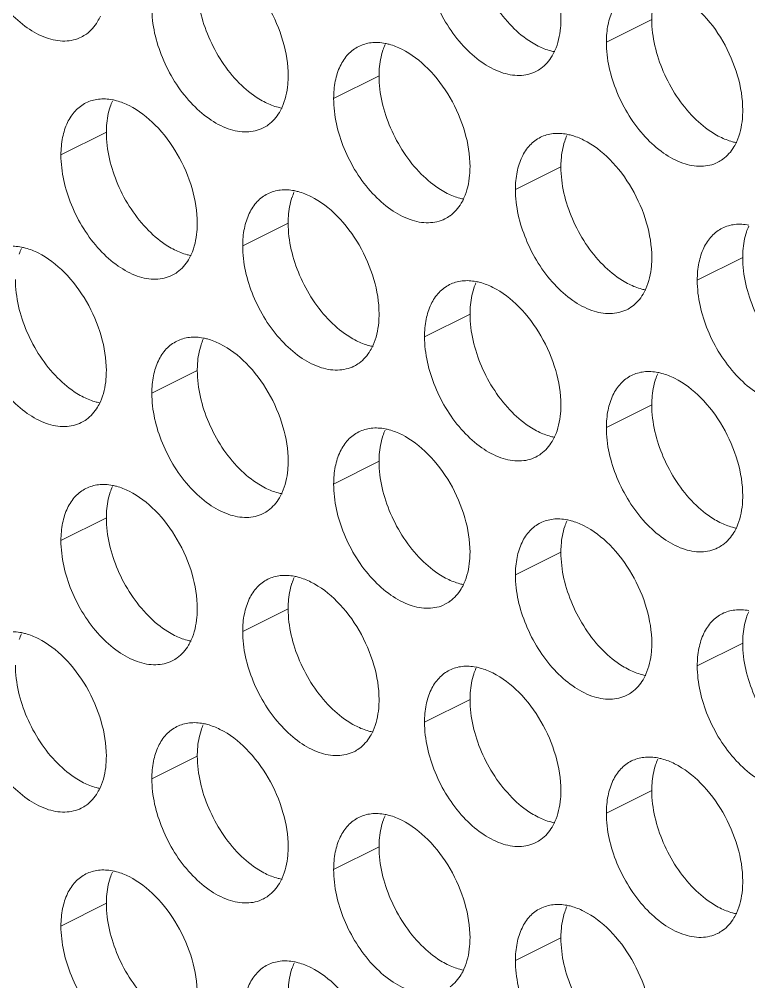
# Model space of a CAD drawing. Header units: millimetres. Extents: x 0 to 2524, y 0 to 1785.
# Drawn here: x 1825 to 1834.08, y 858.07 to 870.06 of the extents above; entities that cross this region are included whole.
import ezdxf

# ---------------------------------------------------------------- set-up
doc = ezdxf.new("R2010")
doc.units = ezdxf.units.MM
doc.header["$LTSCALE"] = 0.1
doc.layers.add('标注', color=251, linetype='Continuous', lineweight=9)

msp = doc.modelspace()

# ---------------------------------------------------------------- linework, layer by layer
at = {"layer": '标注'}
for p, q in [((1832.872, 870.054), (1832.307, 869.772)), ((1829.478, 869.352), (1828.913, 869.069)), ((1826.084, 868.649), (1825.519, 868.366)), ((1831.741, 868.22), (1831.175, 867.937)), ((1828.347, 867.517), (1827.781, 867.234)), ((1834.004, 867.089), (1833.438, 866.806)), ((1830.61, 866.386), (1830.044, 866.103)), ((1827.216, 865.683), (1826.65, 865.4)), ((1832.872, 865.254), (1832.307, 864.972)), ((1829.478, 864.552), (1828.913, 864.269)), ((1826.084, 863.849), (1825.519, 863.566)), ((1831.741, 863.42), (1831.175, 863.137)), ((1828.347, 862.717), (1827.781, 862.434)), ((1834.004, 862.289), (1833.438, 862.006)), ((1830.61, 861.586), (1830.044, 861.303)), ((1827.216, 860.883), (1826.65, 860.6)), ((1832.872, 860.454), (1832.307, 860.172)), ((1829.478, 859.752), (1828.913, 859.469)), ((1826.084, 859.049), (1825.519, 858.766)), ((1831.741, 858.62), (1831.175, 858.337))]:
    msp.add_line(p, q, dxfattribs=at)
for centre, radius, start, end in [((1825.57, 870.239), 0.453, 296.5256, 305.9034), ((1830.223, 869.44), 0.734, 155.8796, 161.7803), ((1831.227, 869.811), 0.453, 296.5256, 305.9034), ((1826.829, 868.738), 0.734, 155.8796, 161.7803), ((1827.833, 869.108), 0.453, 296.5256, 305.9034), ((1832.486, 868.309), 0.734, 155.8796, 161.7803), ((1833.49, 868.68), 0.453, 296.5256, 305.9034), ((1829.092, 867.606), 0.734, 155.8796, 161.7803), ((1830.095, 867.977), 0.453, 296.5256, 305.9034), ((1834.748, 867.178), 0.734, 155.8796, 161.7803), ((1825.697, 866.903), 0.734, 155.8796, 161.7803), ((1826.701, 867.274), 0.453, 296.5256, 305.9034), ((1831.354, 866.475), 0.734, 155.8796, 161.7803), ((1832.358, 866.845), 0.453, 296.5256, 305.9034), ((1827.96, 865.772), 0.734, 155.8796, 161.7803), ((1828.964, 866.142), 0.453, 296.5256, 305.9034), ((1833.617, 865.343), 0.734, 155.8796, 161.7803), ((1825.57, 865.439), 0.453, 296.5256, 305.9034), ((1830.223, 864.64), 0.734, 155.8796, 161.7803), ((1831.227, 865.011), 0.453, 296.5256, 305.9034), ((1826.829, 863.938), 0.734, 155.8796, 161.7803), ((1827.833, 864.308), 0.453, 296.5256, 305.9034), ((1832.486, 863.509), 0.734, 155.8796, 161.7803), ((1833.49, 863.88), 0.453, 296.5256, 305.9034), ((1829.092, 862.806), 0.734, 155.8796, 161.7803), ((1830.095, 863.177), 0.453, 296.5256, 305.9034), ((1834.748, 862.378), 0.734, 155.8796, 161.7803), ((1825.697, 862.103), 0.734, 155.8796, 161.7803), ((1826.701, 862.474), 0.453, 296.5256, 305.9034), ((1831.354, 861.675), 0.734, 155.8796, 161.7803), ((1832.358, 862.045), 0.453, 296.5256, 305.9034), ((1827.96, 860.972), 0.734, 155.8796, 161.7803), ((1828.964, 861.342), 0.453, 296.5256, 305.9034), ((1833.617, 860.543), 0.734, 155.8796, 161.7803), ((1825.57, 860.639), 0.453, 296.5256, 305.9034), ((1830.223, 859.84), 0.734, 155.8796, 161.7803), ((1831.227, 860.211), 0.453, 296.5256, 305.9034), ((1826.829, 859.138), 0.734, 155.8796, 161.7803), ((1827.833, 859.508), 0.453, 296.5256, 305.9034), ((1832.486, 858.709), 0.734, 155.8796, 161.7803), ((1833.49, 859.08), 0.453, 296.5256, 305.9034), ((1829.092, 858.006), 0.734, 155.8796, 161.7803)]:
    msp.add_arc(centre, radius, start, end, dxfattribs=at)
for points, knots in [([(1830.893, 871.518), (1831.013, 871.458), (1831.244, 871.277), (1831.51, 870.919), (1831.691, 870.5), (1831.741, 870.199), (1831.741, 870.054)], [0, 0, 0, 0, 0.229676, 0.488215, 0.753207, 1, 1, 1, 1]), ([(1825.772, 869.834), (1825.71, 869.803), (1825.56, 869.769), (1825.322, 869.816), (1825.084, 869.947), (1824.776, 870.225), (1824.49, 870.687), (1824.387, 871.12), (1824.387, 871.331)], [0, 0, 0, 0, 0.090718, 0.191742, 0.308104, 0.439279, 0.725532, 1, 1, 1, 1]), ([(1831.134, 869.964), (1830.972, 870.127), (1830.721, 870.514), (1830.61, 870.964), (1830.61, 871.186)], [0, 0, 0, 0, 0.508684, 1, 1, 1, 1]), ([(1831.429, 869.405), (1831.367, 869.374), (1831.217, 869.34), (1830.979, 869.388), (1830.74, 869.519), (1830.433, 869.796), (1830.147, 870.259), (1830.044, 870.691), (1830.044, 870.903)], [0, 0, 0, 0, 0.090718, 0.191742, 0.308104, 0.439279, 0.725532, 1, 1, 1, 1]), ([(1827.498, 870.815), (1827.619, 870.755), (1827.85, 870.574), (1828.116, 870.216), (1828.297, 869.798), (1828.347, 869.496), (1828.347, 869.352)], [0, 0, 0, 0, 0.229676, 0.488215, 0.753207, 1, 1, 1, 1]), ([(1827.739, 869.261), (1827.578, 869.424), (1827.327, 869.811), (1827.216, 870.261), (1827.216, 870.483)], [0, 0, 0, 0, 0.508684, 1, 1, 1, 1]), ([(1832.307, 869.772), (1832.307, 869.844), (1832.319, 869.983), (1832.378, 870.174), (1832.477, 870.326), (1832.57, 870.396), (1832.619, 870.421)], [0, 0, 0, 0, 0.289235, 0.54966, 0.782932, 1, 1, 1, 1]), ([(1832.872, 870.054), (1832.872, 870.083), (1832.876, 870.19), (1832.895, 870.298), (1832.92, 870.373)], [0, 0, 0, 0, 0.264225, 1, 1, 1, 1]), ([(1833.155, 870.387), (1833.276, 870.326), (1833.507, 870.146), (1833.773, 869.788), (1833.954, 869.369), (1834.004, 869.068), (1834.004, 868.923)], [0, 0, 0, 0, 0.229676, 0.488215, 0.753207, 1, 1, 1, 1]), ([(1828.035, 868.703), (1827.972, 868.671), (1827.823, 868.637), (1827.585, 868.685), (1827.346, 868.816), (1827.039, 869.093), (1826.753, 869.556), (1826.65, 869.988), (1826.65, 870.2)], [0, 0, 0, 0, 0.090718, 0.191742, 0.308104, 0.439279, 0.725532, 1, 1, 1, 1]), ([(1826.01, 870.094), (1825.999, 870.071), (1825.956, 869.987), (1825.892, 869.913), (1825.836, 869.872)], [0, 0, 0, 0, 0.265525, 1, 1, 1, 1]), ([(1831.741, 870.054), (1831.741, 870.019), (1831.735, 869.887), (1831.706, 869.754), (1831.666, 869.666)], [0, 0, 0, 0, 0.268874, 1, 1, 1, 1]), ([(1833.396, 868.832), (1833.235, 868.995), (1832.984, 869.382), (1832.872, 869.833), (1832.872, 870.054)], [0, 0, 0, 0, 0.508684, 1, 1, 1, 1]), ([(1831.458, 869.722), (1831.43, 869.737), (1831.312, 869.803), (1831.206, 869.89), (1831.134, 869.964)], [0, 0, 0, 0, 0.235002, 1, 1, 1, 1]), ([(1829.225, 869.718), (1829.273, 869.742), (1829.383, 869.774), (1829.497, 869.767), (1829.554, 869.756)], [0, 0, 0, 0, 0.482538, 1, 1, 1, 1]), ([(1829.554, 869.756), (1829.571, 869.753), (1829.642, 869.736), (1829.711, 869.709), (1829.761, 869.684)], [0, 0, 0, 0, 0.238696, 1, 1, 1, 1]), ([(1833.692, 868.274), (1833.629, 868.243), (1833.479, 868.209), (1833.242, 868.257), (1833.003, 868.387), (1832.695, 868.665), (1832.409, 869.128), (1832.307, 869.56), (1832.307, 869.772)], [0, 0, 0, 0, 0.090718, 0.191742, 0.308104, 0.439279, 0.725532, 1, 1, 1, 1]), ([(1828.913, 869.069), (1828.913, 869.142), (1828.925, 869.28), (1828.984, 869.471), (1829.083, 869.623), (1829.176, 869.693), (1829.225, 869.718)], [0, 0, 0, 0, 0.289235, 0.54966, 0.782932, 1, 1, 1, 1]), ([(1829.478, 869.352), (1829.478, 869.38), (1829.482, 869.487), (1829.501, 869.595), (1829.526, 869.67)], [0, 0, 0, 0, 0.264225, 1, 1, 1, 1]), ([(1829.761, 869.684), (1829.882, 869.623), (1830.112, 869.443), (1830.379, 869.085), (1830.56, 868.666), (1830.61, 868.365), (1830.61, 868.22)], [0, 0, 0, 0, 0.229676, 0.488215, 0.753207, 1, 1, 1, 1]), ([(1831.666, 869.65), (1831.649, 869.653), (1831.577, 869.67), (1831.508, 869.697), (1831.458, 869.722)], [0, 0, 0, 0, 0.238696, 1, 1, 1, 1]), ([(1831.666, 869.666), (1831.656, 869.643), (1831.613, 869.559), (1831.549, 869.485), (1831.493, 869.444)], [0, 0, 0, 0, 0.265525, 1, 1, 1, 1]), ([(1828.347, 869.352), (1828.347, 869.316), (1828.341, 869.184), (1828.312, 869.051), (1828.272, 868.963)], [0, 0, 0, 0, 0.268874, 1, 1, 1, 1]), ([(1830.002, 868.129), (1829.841, 868.292), (1829.59, 868.679), (1829.478, 869.13), (1829.478, 869.352)], [0, 0, 0, 0, 0.508684, 1, 1, 1, 1]), ([(1828.064, 869.019), (1828.036, 869.034), (1827.918, 869.1), (1827.812, 869.187), (1827.739, 869.261)], [0, 0, 0, 0, 0.235002, 1, 1, 1, 1]), ([(1825.83, 869.015), (1825.879, 869.039), (1825.989, 869.071), (1826.103, 869.064), (1826.159, 869.053)], [0, 0, 0, 0, 0.482538, 1, 1, 1, 1]), ([(1826.159, 869.053), (1826.177, 869.05), (1826.248, 869.033), (1826.317, 869.006), (1826.367, 868.981)], [0, 0, 0, 0, 0.238696, 1, 1, 1, 1]), ([(1830.298, 867.571), (1830.235, 867.54), (1830.085, 867.506), (1829.848, 867.554), (1829.609, 867.684), (1829.301, 867.962), (1829.015, 868.425), (1828.913, 868.857), (1828.913, 869.069)], [0, 0, 0, 0, 0.090718, 0.191742, 0.308104, 0.439279, 0.725532, 1, 1, 1, 1]), ([(1825.519, 868.366), (1825.519, 868.439), (1825.531, 868.578), (1825.59, 868.768), (1825.689, 868.92), (1825.782, 868.99), (1825.83, 869.015)], [0, 0, 0, 0, 0.289235, 0.54966, 0.782932, 1, 1, 1, 1]), ([(1826.084, 868.649), (1826.084, 868.677), (1826.088, 868.784), (1826.107, 868.892), (1826.132, 868.967)], [0, 0, 0, 0, 0.264225, 1, 1, 1, 1]), ([(1826.367, 868.981), (1826.488, 868.92), (1826.718, 868.74), (1826.984, 868.382), (1827.166, 867.963), (1827.216, 867.662), (1827.216, 867.517)], [0, 0, 0, 0, 0.229676, 0.488215, 0.753207, 1, 1, 1, 1]), ([(1828.272, 868.947), (1828.255, 868.951), (1828.183, 868.967), (1828.114, 868.994), (1828.064, 869.019)], [0, 0, 0, 0, 0.238696, 1, 1, 1, 1]), ([(1828.272, 868.963), (1828.262, 868.94), (1828.219, 868.856), (1828.155, 868.782), (1828.098, 868.741)], [0, 0, 0, 0, 0.265525, 1, 1, 1, 1]), ([(1834.004, 868.923), (1834.004, 868.887), (1833.998, 868.755), (1833.969, 868.623), (1833.929, 868.534)], [0, 0, 0, 0, 0.268874, 1, 1, 1, 1]), ([(1833.721, 868.591), (1833.693, 868.605), (1833.575, 868.672), (1833.469, 868.759), (1833.396, 868.832)], [0, 0, 0, 0, 0.235002, 1, 1, 1, 1]), ([(1826.608, 867.427), (1826.447, 867.589), (1826.196, 867.976), (1826.084, 868.427), (1826.084, 868.649)], [0, 0, 0, 0, 0.508684, 1, 1, 1, 1]), ([(1831.175, 867.937), (1831.175, 868.01), (1831.187, 868.149), (1831.246, 868.339), (1831.346, 868.491), (1831.438, 868.562), (1831.487, 868.586)], [0, 0, 0, 0, 0.289235, 0.54966, 0.782932, 1, 1, 1, 1]), ([(1831.487, 868.586), (1831.536, 868.61), (1831.646, 868.642), (1831.759, 868.635), (1831.816, 868.624)], [0, 0, 0, 0, 0.482538, 1, 1, 1, 1]), ([(1831.816, 868.624), (1831.833, 868.621), (1831.905, 868.605), (1831.974, 868.577), (1832.024, 868.552)], [0, 0, 0, 0, 0.238696, 1, 1, 1, 1]), ([(1833.929, 868.519), (1833.911, 868.522), (1833.84, 868.539), (1833.771, 868.566), (1833.721, 868.591)], [0, 0, 0, 0, 0.238696, 1, 1, 1, 1]), ([(1831.741, 868.22), (1831.741, 868.249), (1831.745, 868.356), (1831.764, 868.463), (1831.788, 868.539)], [0, 0, 0, 0, 0.264225, 1, 1, 1, 1]), ([(1832.024, 868.552), (1832.145, 868.492), (1832.375, 868.312), (1832.641, 867.954), (1832.822, 867.535), (1832.872, 867.234), (1832.872, 867.089)], [0, 0, 0, 0, 0.229676, 0.488215, 0.753207, 1, 1, 1, 1]), ([(1833.929, 868.534), (1833.919, 868.511), (1833.876, 868.427), (1833.812, 868.353), (1833.755, 868.313)], [0, 0, 0, 0, 0.265525, 1, 1, 1, 1]), ([(1826.904, 866.868), (1826.841, 866.837), (1826.691, 866.803), (1826.453, 866.851), (1826.215, 866.981), (1825.907, 867.259), (1825.621, 867.722), (1825.519, 868.154), (1825.519, 868.366)], [0, 0, 0, 0, 0.090718, 0.191742, 0.308104, 0.439279, 0.725532, 1, 1, 1, 1]), ([(1830.61, 868.22), (1830.61, 868.185), (1830.604, 868.052), (1830.575, 867.92), (1830.535, 867.831)], [0, 0, 0, 0, 0.268874, 1, 1, 1, 1]), ([(1832.265, 866.998), (1832.103, 867.161), (1831.852, 867.548), (1831.741, 867.999), (1831.741, 868.22)], [0, 0, 0, 0, 0.508684, 1, 1, 1, 1]), ([(1830.327, 867.888), (1830.298, 867.902), (1830.181, 867.969), (1830.075, 868.056), (1830.002, 868.129)], [0, 0, 0, 0, 0.235002, 1, 1, 1, 1]), ([(1827.781, 867.234), (1827.781, 867.307), (1827.793, 867.446), (1827.852, 867.636), (1827.952, 867.789), (1828.044, 867.859), (1828.093, 867.883)], [0, 0, 0, 0, 0.289235, 0.54966, 0.782932, 1, 1, 1, 1]), ([(1828.093, 867.883), (1828.142, 867.907), (1828.252, 867.939), (1828.365, 867.932), (1828.422, 867.922)], [0, 0, 0, 0, 0.482538, 1, 1, 1, 1]), ([(1828.347, 867.517), (1828.347, 867.546), (1828.351, 867.653), (1828.37, 867.76), (1828.394, 867.836)], [0, 0, 0, 0, 0.264225, 1, 1, 1, 1]), ([(1828.422, 867.922), (1828.439, 867.918), (1828.511, 867.902), (1828.58, 867.874), (1828.63, 867.849)], [0, 0, 0, 0, 0.238696, 1, 1, 1, 1]), ([(1828.63, 867.849), (1828.75, 867.789), (1828.981, 867.609), (1829.247, 867.251), (1829.428, 866.832), (1829.478, 866.531), (1829.478, 866.386)], [0, 0, 0, 0, 0.229676, 0.488215, 0.753207, 1, 1, 1, 1]), ([(1830.535, 867.816), (1830.517, 867.819), (1830.446, 867.836), (1830.377, 867.863), (1830.327, 867.888)], [0, 0, 0, 0, 0.238696, 1, 1, 1, 1]), ([(1832.561, 866.44), (1832.498, 866.409), (1832.348, 866.375), (1832.11, 866.422), (1831.872, 866.553), (1831.564, 866.831), (1831.278, 867.293), (1831.175, 867.726), (1831.175, 867.937)], [0, 0, 0, 0, 0.090718, 0.191742, 0.308104, 0.439279, 0.725532, 1, 1, 1, 1]), ([(1830.535, 867.831), (1830.525, 867.808), (1830.482, 867.724), (1830.417, 867.65), (1830.361, 867.61)], [0, 0, 0, 0, 0.265525, 1, 1, 1, 1]), ([(1827.216, 867.517), (1827.216, 867.482), (1827.21, 867.349), (1827.181, 867.217), (1827.141, 867.128)], [0, 0, 0, 0, 0.268874, 1, 1, 1, 1]), ([(1828.871, 866.295), (1828.709, 866.458), (1828.458, 866.845), (1828.347, 867.296), (1828.347, 867.517)], [0, 0, 0, 0, 0.508684, 1, 1, 1, 1]), ([(1833.75, 867.455), (1833.798, 867.479), (1833.908, 867.511), (1834.022, 867.504), (1834.079, 867.493)], [0, 0, 0, 0, 0.482538, 1, 1, 1, 1]), ([(1826.933, 867.185), (1826.904, 867.199), (1826.786, 867.266), (1826.681, 867.353), (1826.608, 867.427)], [0, 0, 0, 0, 0.235002, 1, 1, 1, 1]), ([(1833.438, 866.806), (1833.438, 866.879), (1833.45, 867.018), (1833.509, 867.208), (1833.609, 867.36), (1833.701, 867.431), (1833.75, 867.455)], [0, 0, 0, 0, 0.289235, 0.54966, 0.782932, 1, 1, 1, 1]), ([(1834.004, 867.089), (1834.004, 867.117), (1834.008, 867.225), (1834.026, 867.332), (1834.051, 867.407)], [0, 0, 0, 0, 0.264225, 1, 1, 1, 1]), ([(1824.699, 867.18), (1824.747, 867.205), (1824.858, 867.236), (1824.971, 867.229), (1825.028, 867.219)], [0, 0, 0, 0, 0.482538, 1, 1, 1, 1]), ([(1825.028, 867.219), (1825.045, 867.215), (1825.117, 867.199), (1825.186, 867.171), (1825.236, 867.146)], [0, 0, 0, 0, 0.238696, 1, 1, 1, 1]), ([(1825.236, 867.146), (1825.356, 867.086), (1825.587, 866.906), (1825.853, 866.548), (1826.034, 866.129), (1826.084, 865.828), (1826.084, 865.683)], [0, 0, 0, 0, 0.229676, 0.488215, 0.753207, 1, 1, 1, 1]), ([(1827.14, 867.113), (1827.123, 867.116), (1827.052, 867.133), (1826.983, 867.16), (1826.933, 867.185)], [0, 0, 0, 0, 0.238696, 1, 1, 1, 1]), ([(1827.141, 867.128), (1827.131, 867.105), (1827.087, 867.021), (1827.023, 866.947), (1826.967, 866.907)], [0, 0, 0, 0, 0.265525, 1, 1, 1, 1]), ([(1829.166, 865.737), (1829.104, 865.706), (1828.954, 865.672), (1828.716, 865.719), (1828.478, 865.85), (1828.17, 866.128), (1827.884, 866.59), (1827.781, 867.023), (1827.781, 867.234)], [0, 0, 0, 0, 0.090718, 0.191742, 0.308104, 0.439279, 0.725532, 1, 1, 1, 1]), ([(1832.59, 866.757), (1832.561, 866.771), (1832.443, 866.837), (1832.338, 866.925), (1832.265, 866.998)], [0, 0, 0, 0, 0.235002, 1, 1, 1, 1]), ([(1832.872, 867.089), (1832.872, 867.053), (1832.867, 866.921), (1832.838, 866.788), (1832.798, 866.7)], [0, 0, 0, 0, 0.268874, 1, 1, 1, 1]), ([(1834.528, 865.867), (1834.366, 866.03), (1834.115, 866.417), (1834.004, 866.867), (1834.004, 867.089)], [0, 0, 0, 0, 0.508684, 1, 1, 1, 1]), ([(1825.477, 865.592), (1825.315, 865.755), (1825.064, 866.142), (1824.953, 866.593), (1824.953, 866.814)], [0, 0, 0, 0, 0.508684, 1, 1, 1, 1]), ([(1830.356, 866.752), (1830.404, 866.776), (1830.514, 866.808), (1830.628, 866.801), (1830.685, 866.79)], [0, 0, 0, 0, 0.482538, 1, 1, 1, 1]), ([(1830.685, 866.79), (1830.702, 866.787), (1830.774, 866.77), (1830.843, 866.743), (1830.893, 866.718)], [0, 0, 0, 0, 0.238696, 1, 1, 1, 1]), ([(1832.797, 866.684), (1832.78, 866.688), (1832.709, 866.704), (1832.64, 866.732), (1832.59, 866.757)], [0, 0, 0, 0, 0.238696, 1, 1, 1, 1]), ([(1834.823, 865.308), (1834.761, 865.277), (1834.611, 865.243), (1834.373, 865.291), (1834.135, 865.422), (1833.827, 865.699), (1833.541, 866.162), (1833.438, 866.594), (1833.438, 866.806)], [0, 0, 0, 0, 0.090718, 0.191742, 0.308104, 0.439279, 0.725532, 1, 1, 1, 1]), ([(1830.044, 866.103), (1830.044, 866.176), (1830.056, 866.315), (1830.115, 866.505), (1830.214, 866.657), (1830.307, 866.728), (1830.356, 866.752)], [0, 0, 0, 0, 0.289235, 0.54966, 0.782932, 1, 1, 1, 1]), ([(1830.61, 866.386), (1830.61, 866.414), (1830.613, 866.522), (1830.632, 866.629), (1830.657, 866.704)], [0, 0, 0, 0, 0.264225, 1, 1, 1, 1]), ([(1830.893, 866.718), (1831.013, 866.658), (1831.244, 866.477), (1831.51, 866.119), (1831.691, 865.7), (1831.741, 865.399), (1831.741, 865.254)], [0, 0, 0, 0, 0.229676, 0.488215, 0.753207, 1, 1, 1, 1]), ([(1832.798, 866.7), (1832.788, 866.677), (1832.744, 866.593), (1832.68, 866.519), (1832.624, 866.478)], [0, 0, 0, 0, 0.265525, 1, 1, 1, 1]), ([(1825.772, 865.034), (1825.71, 865.003), (1825.56, 864.969), (1825.322, 865.016), (1825.084, 865.147), (1824.776, 865.425), (1824.49, 865.887), (1824.387, 866.32), (1824.387, 866.531)], [0, 0, 0, 0, 0.090718, 0.191742, 0.308104, 0.439279, 0.725532, 1, 1, 1, 1]), ([(1829.196, 866.054), (1829.167, 866.068), (1829.049, 866.134), (1828.944, 866.222), (1828.871, 866.295)], [0, 0, 0, 0, 0.235002, 1, 1, 1, 1]), ([(1829.478, 866.386), (1829.478, 866.35), (1829.473, 866.218), (1829.443, 866.085), (1829.404, 865.997)], [0, 0, 0, 0, 0.268874, 1, 1, 1, 1]), ([(1831.134, 865.164), (1830.972, 865.327), (1830.721, 865.714), (1830.61, 866.164), (1830.61, 866.386)], [0, 0, 0, 0, 0.508684, 1, 1, 1, 1]), ([(1826.65, 865.4), (1826.65, 865.473), (1826.662, 865.612), (1826.721, 865.802), (1826.82, 865.954), (1826.913, 866.025), (1826.962, 866.049)], [0, 0, 0, 0, 0.289235, 0.54966, 0.782932, 1, 1, 1, 1]), ([(1826.962, 866.049), (1827.01, 866.073), (1827.12, 866.105), (1827.234, 866.098), (1827.291, 866.087)], [0, 0, 0, 0, 0.482538, 1, 1, 1, 1]), ([(1827.291, 866.087), (1827.308, 866.084), (1827.38, 866.067), (1827.448, 866.04), (1827.498, 866.015)], [0, 0, 0, 0, 0.238696, 1, 1, 1, 1]), ([(1829.403, 865.982), (1829.386, 865.985), (1829.314, 866.001), (1829.246, 866.029), (1829.196, 866.054)], [0, 0, 0, 0, 0.238696, 1, 1, 1, 1]), ([(1831.429, 864.605), (1831.367, 864.574), (1831.217, 864.54), (1830.979, 864.588), (1830.74, 864.719), (1830.433, 864.996), (1830.147, 865.459), (1830.044, 865.891), (1830.044, 866.103)], [0, 0, 0, 0, 0.090718, 0.191742, 0.308104, 0.439279, 0.725532, 1, 1, 1, 1]), ([(1827.216, 865.683), (1827.216, 865.711), (1827.219, 865.819), (1827.238, 865.926), (1827.263, 866.001)], [0, 0, 0, 0, 0.264225, 1, 1, 1, 1]), ([(1827.498, 866.015), (1827.619, 865.955), (1827.85, 865.774), (1828.116, 865.416), (1828.297, 864.998), (1828.347, 864.696), (1828.347, 864.552)], [0, 0, 0, 0, 0.229676, 0.488215, 0.753207, 1, 1, 1, 1]), ([(1829.404, 865.997), (1829.393, 865.974), (1829.35, 865.89), (1829.286, 865.816), (1829.23, 865.775)], [0, 0, 0, 0, 0.265525, 1, 1, 1, 1]), ([(1826.084, 865.683), (1826.084, 865.647), (1826.079, 865.515), (1826.049, 865.382), (1826.01, 865.294)], [0, 0, 0, 0, 0.268874, 1, 1, 1, 1]), ([(1827.739, 864.461), (1827.578, 864.624), (1827.327, 865.011), (1827.216, 865.461), (1827.216, 865.683)], [0, 0, 0, 0, 0.508684, 1, 1, 1, 1]), ([(1825.801, 865.351), (1825.773, 865.365), (1825.655, 865.431), (1825.55, 865.519), (1825.477, 865.592)], [0, 0, 0, 0, 0.235002, 1, 1, 1, 1]), ([(1832.307, 864.972), (1832.307, 865.044), (1832.319, 865.183), (1832.378, 865.374), (1832.477, 865.526), (1832.57, 865.596), (1832.619, 865.621)], [0, 0, 0, 0, 0.289235, 0.54966, 0.782932, 1, 1, 1, 1]), ([(1832.619, 865.621), (1832.667, 865.645), (1832.777, 865.676), (1832.891, 865.67), (1832.948, 865.659)], [0, 0, 0, 0, 0.482538, 1, 1, 1, 1]), ([(1832.872, 865.254), (1832.872, 865.283), (1832.876, 865.39), (1832.895, 865.498), (1832.92, 865.573)], [0, 0, 0, 0, 0.264225, 1, 1, 1, 1]), ([(1832.948, 865.659), (1832.965, 865.655), (1833.036, 865.639), (1833.105, 865.612), (1833.155, 865.587)], [0, 0, 0, 0, 0.238696, 1, 1, 1, 1]), ([(1833.155, 865.587), (1833.276, 865.526), (1833.507, 865.346), (1833.773, 864.988), (1833.954, 864.569), (1834.004, 864.268), (1834.004, 864.123)], [0, 0, 0, 0, 0.229676, 0.488215, 0.753207, 1, 1, 1, 1]), ([(1826.009, 865.279), (1825.992, 865.282), (1825.92, 865.298), (1825.851, 865.326), (1825.801, 865.351)], [0, 0, 0, 0, 0.238696, 1, 1, 1, 1]), ([(1828.035, 863.903), (1827.972, 863.871), (1827.823, 863.837), (1827.585, 863.885), (1827.346, 864.016), (1827.039, 864.293), (1826.753, 864.756), (1826.65, 865.188), (1826.65, 865.4)], [0, 0, 0, 0, 0.090718, 0.191742, 0.308104, 0.439279, 0.725532, 1, 1, 1, 1]), ([(1826.01, 865.294), (1825.999, 865.271), (1825.956, 865.187), (1825.892, 865.113), (1825.836, 865.072)], [0, 0, 0, 0, 0.265525, 1, 1, 1, 1]), ([(1831.741, 865.254), (1831.741, 865.219), (1831.735, 865.087), (1831.706, 864.954), (1831.666, 864.866)], [0, 0, 0, 0, 0.268874, 1, 1, 1, 1]), ([(1833.396, 864.032), (1833.235, 864.195), (1832.984, 864.582), (1832.872, 865.033), (1832.872, 865.254)], [0, 0, 0, 0, 0.508684, 1, 1, 1, 1]), ([(1831.458, 864.922), (1831.43, 864.937), (1831.312, 865.003), (1831.206, 865.09), (1831.134, 865.164)], [0, 0, 0, 0, 0.235002, 1, 1, 1, 1]), ([(1829.225, 864.918), (1829.273, 864.942), (1829.383, 864.974), (1829.497, 864.967), (1829.554, 864.956)], [0, 0, 0, 0, 0.482538, 1, 1, 1, 1]), ([(1833.692, 863.474), (1833.629, 863.443), (1833.479, 863.409), (1833.242, 863.457), (1833.003, 863.587), (1832.695, 863.865), (1832.409, 864.328), (1832.307, 864.76), (1832.307, 864.972)], [0, 0, 0, 0, 0.090718, 0.191742, 0.308104, 0.439279, 0.725532, 1, 1, 1, 1]), ([(1828.913, 864.269), (1828.913, 864.342), (1828.925, 864.48), (1828.984, 864.671), (1829.083, 864.823), (1829.176, 864.893), (1829.225, 864.918)], [0, 0, 0, 0, 0.289235, 0.54966, 0.782932, 1, 1, 1, 1]), ([(1829.478, 864.552), (1829.478, 864.58), (1829.482, 864.687), (1829.501, 864.795), (1829.526, 864.87)], [0, 0, 0, 0, 0.264225, 1, 1, 1, 1]), ([(1829.554, 864.956), (1829.571, 864.953), (1829.642, 864.936), (1829.711, 864.909), (1829.761, 864.884)], [0, 0, 0, 0, 0.238696, 1, 1, 1, 1]), ([(1829.761, 864.884), (1829.882, 864.823), (1830.112, 864.643), (1830.379, 864.285), (1830.56, 863.866), (1830.61, 863.565), (1830.61, 863.42)], [0, 0, 0, 0, 0.229676, 0.488215, 0.753207, 1, 1, 1, 1]), ([(1831.666, 864.85), (1831.649, 864.853), (1831.577, 864.87), (1831.508, 864.897), (1831.458, 864.922)], [0, 0, 0, 0, 0.238696, 1, 1, 1, 1]), ([(1831.666, 864.866), (1831.656, 864.843), (1831.613, 864.759), (1831.549, 864.685), (1831.493, 864.644)], [0, 0, 0, 0, 0.265525, 1, 1, 1, 1]), ([(1828.347, 864.552), (1828.347, 864.516), (1828.341, 864.384), (1828.312, 864.251), (1828.272, 864.163)], [0, 0, 0, 0, 0.268874, 1, 1, 1, 1]), ([(1830.002, 863.329), (1829.841, 863.492), (1829.59, 863.879), (1829.478, 864.33), (1829.478, 864.552)], [0, 0, 0, 0, 0.508684, 1, 1, 1, 1]), ([(1828.064, 864.219), (1828.036, 864.234), (1827.918, 864.3), (1827.812, 864.387), (1827.739, 864.461)], [0, 0, 0, 0, 0.235002, 1, 1, 1, 1]), ([(1825.83, 864.215), (1825.879, 864.239), (1825.989, 864.271), (1826.103, 864.264), (1826.159, 864.253)], [0, 0, 0, 0, 0.482538, 1, 1, 1, 1]), ([(1826.159, 864.253), (1826.177, 864.25), (1826.248, 864.233), (1826.317, 864.206), (1826.367, 864.181)], [0, 0, 0, 0, 0.238696, 1, 1, 1, 1]), ([(1830.298, 862.771), (1830.235, 862.74), (1830.085, 862.706), (1829.848, 862.754), (1829.609, 862.884), (1829.301, 863.162), (1829.015, 863.625), (1828.913, 864.057), (1828.913, 864.269)], [0, 0, 0, 0, 0.090718, 0.191742, 0.308104, 0.439279, 0.725532, 1, 1, 1, 1]), ([(1825.519, 863.566), (1825.519, 863.639), (1825.531, 863.778), (1825.59, 863.968), (1825.689, 864.12), (1825.782, 864.19), (1825.83, 864.215)], [0, 0, 0, 0, 0.289235, 0.54966, 0.782932, 1, 1, 1, 1]), ([(1826.084, 863.849), (1826.084, 863.877), (1826.088, 863.984), (1826.107, 864.092), (1826.132, 864.167)], [0, 0, 0, 0, 0.264225, 1, 1, 1, 1]), ([(1826.367, 864.181), (1826.488, 864.12), (1826.718, 863.94), (1826.984, 863.582), (1827.166, 863.163), (1827.216, 862.862), (1827.216, 862.717)], [0, 0, 0, 0, 0.229676, 0.488215, 0.753207, 1, 1, 1, 1]), ([(1828.272, 864.147), (1828.255, 864.151), (1828.183, 864.167), (1828.114, 864.194), (1828.064, 864.219)], [0, 0, 0, 0, 0.238696, 1, 1, 1, 1]), ([(1828.272, 864.163), (1828.262, 864.14), (1828.219, 864.056), (1828.155, 863.982), (1828.098, 863.941)], [0, 0, 0, 0, 0.265525, 1, 1, 1, 1]), ([(1834.004, 864.123), (1834.004, 864.087), (1833.998, 863.955), (1833.969, 863.823), (1833.929, 863.734)], [0, 0, 0, 0, 0.268874, 1, 1, 1, 1]), ([(1833.721, 863.791), (1833.693, 863.805), (1833.575, 863.872), (1833.469, 863.959), (1833.396, 864.032)], [0, 0, 0, 0, 0.235002, 1, 1, 1, 1]), ([(1826.608, 862.627), (1826.447, 862.789), (1826.196, 863.176), (1826.084, 863.627), (1826.084, 863.849)], [0, 0, 0, 0, 0.508684, 1, 1, 1, 1]), ([(1831.175, 863.137), (1831.175, 863.21), (1831.187, 863.349), (1831.246, 863.539), (1831.346, 863.691), (1831.438, 863.762), (1831.487, 863.786)], [0, 0, 0, 0, 0.289235, 0.54966, 0.782932, 1, 1, 1, 1]), ([(1831.487, 863.786), (1831.536, 863.81), (1831.646, 863.842), (1831.759, 863.835), (1831.816, 863.824)], [0, 0, 0, 0, 0.482538, 1, 1, 1, 1]), ([(1831.816, 863.824), (1831.833, 863.821), (1831.905, 863.805), (1831.974, 863.777), (1832.024, 863.752)], [0, 0, 0, 0, 0.238696, 1, 1, 1, 1]), ([(1833.929, 863.719), (1833.911, 863.722), (1833.84, 863.739), (1833.771, 863.766), (1833.721, 863.791)], [0, 0, 0, 0, 0.238696, 1, 1, 1, 1]), ([(1831.741, 863.42), (1831.741, 863.449), (1831.745, 863.556), (1831.764, 863.663), (1831.788, 863.739)], [0, 0, 0, 0, 0.264225, 1, 1, 1, 1]), ([(1832.024, 863.752), (1832.145, 863.692), (1832.375, 863.512), (1832.641, 863.154), (1832.822, 862.735), (1832.872, 862.434), (1832.872, 862.289)], [0, 0, 0, 0, 0.229676, 0.488215, 0.753207, 1, 1, 1, 1]), ([(1833.929, 863.734), (1833.919, 863.711), (1833.876, 863.627), (1833.812, 863.553), (1833.755, 863.513)], [0, 0, 0, 0, 0.265525, 1, 1, 1, 1]), ([(1826.904, 862.068), (1826.841, 862.037), (1826.691, 862.003), (1826.453, 862.051), (1826.215, 862.181), (1825.907, 862.459), (1825.621, 862.922), (1825.519, 863.354), (1825.519, 863.566)], [0, 0, 0, 0, 0.090718, 0.191742, 0.308104, 0.439279, 0.725532, 1, 1, 1, 1]), ([(1830.61, 863.42), (1830.61, 863.385), (1830.604, 863.252), (1830.575, 863.12), (1830.535, 863.031)], [0, 0, 0, 0, 0.268874, 1, 1, 1, 1]), ([(1832.265, 862.198), (1832.103, 862.361), (1831.852, 862.748), (1831.741, 863.199), (1831.741, 863.42)], [0, 0, 0, 0, 0.508684, 1, 1, 1, 1]), ([(1830.327, 863.088), (1830.298, 863.102), (1830.181, 863.169), (1830.075, 863.256), (1830.002, 863.329)], [0, 0, 0, 0, 0.235002, 1, 1, 1, 1]), ([(1827.781, 862.434), (1827.781, 862.507), (1827.793, 862.646), (1827.852, 862.836), (1827.952, 862.989), (1828.044, 863.059), (1828.093, 863.083)], [0, 0, 0, 0, 0.289235, 0.54966, 0.782932, 1, 1, 1, 1]), ([(1828.093, 863.083), (1828.142, 863.107), (1828.252, 863.139), (1828.365, 863.132), (1828.422, 863.122)], [0, 0, 0, 0, 0.482538, 1, 1, 1, 1]), ([(1828.422, 863.122), (1828.439, 863.118), (1828.511, 863.102), (1828.58, 863.074), (1828.63, 863.049)], [0, 0, 0, 0, 0.238696, 1, 1, 1, 1]), ([(1828.63, 863.049), (1828.75, 862.989), (1828.981, 862.809), (1829.247, 862.451), (1829.428, 862.032), (1829.478, 861.731), (1829.478, 861.586)], [0, 0, 0, 0, 0.229676, 0.488215, 0.753207, 1, 1, 1, 1]), ([(1830.535, 863.016), (1830.517, 863.019), (1830.446, 863.036), (1830.377, 863.063), (1830.327, 863.088)], [0, 0, 0, 0, 0.238696, 1, 1, 1, 1]), ([(1832.561, 861.64), (1832.498, 861.609), (1832.348, 861.575), (1832.11, 861.622), (1831.872, 861.753), (1831.564, 862.031), (1831.278, 862.493), (1831.175, 862.926), (1831.175, 863.137)], [0, 0, 0, 0, 0.090718, 0.191742, 0.308104, 0.439279, 0.725532, 1, 1, 1, 1]), ([(1828.347, 862.717), (1828.347, 862.746), (1828.351, 862.853), (1828.37, 862.96), (1828.394, 863.036)], [0, 0, 0, 0, 0.264225, 1, 1, 1, 1]), ([(1830.535, 863.031), (1830.525, 863.008), (1830.482, 862.924), (1830.417, 862.85), (1830.361, 862.81)], [0, 0, 0, 0, 0.265525, 1, 1, 1, 1]), ([(1827.216, 862.717), (1827.216, 862.682), (1827.21, 862.549), (1827.181, 862.417), (1827.141, 862.328)], [0, 0, 0, 0, 0.268874, 1, 1, 1, 1]), ([(1828.871, 861.495), (1828.709, 861.658), (1828.458, 862.045), (1828.347, 862.496), (1828.347, 862.717)], [0, 0, 0, 0, 0.508684, 1, 1, 1, 1]), ([(1833.75, 862.655), (1833.798, 862.679), (1833.908, 862.711), (1834.022, 862.704), (1834.079, 862.693)], [0, 0, 0, 0, 0.482538, 1, 1, 1, 1]), ([(1826.933, 862.385), (1826.904, 862.399), (1826.786, 862.466), (1826.681, 862.553), (1826.608, 862.627)], [0, 0, 0, 0, 0.235002, 1, 1, 1, 1]), ([(1833.438, 862.006), (1833.438, 862.079), (1833.45, 862.218), (1833.509, 862.408), (1833.609, 862.56), (1833.701, 862.631), (1833.75, 862.655)], [0, 0, 0, 0, 0.289235, 0.54966, 0.782932, 1, 1, 1, 1]), ([(1834.004, 862.289), (1834.004, 862.317), (1834.008, 862.425), (1834.026, 862.532), (1834.051, 862.607)], [0, 0, 0, 0, 0.264225, 1, 1, 1, 1]), ([(1824.699, 862.38), (1824.747, 862.405), (1824.858, 862.436), (1824.971, 862.429), (1825.028, 862.419)], [0, 0, 0, 0, 0.482538, 1, 1, 1, 1]), ([(1825.028, 862.419), (1825.045, 862.415), (1825.117, 862.399), (1825.186, 862.371), (1825.236, 862.346)], [0, 0, 0, 0, 0.238696, 1, 1, 1, 1]), ([(1825.236, 862.346), (1825.356, 862.286), (1825.587, 862.106), (1825.853, 861.748), (1826.034, 861.329), (1826.084, 861.028), (1826.084, 860.883)], [0, 0, 0, 0, 0.229676, 0.488215, 0.753207, 1, 1, 1, 1]), ([(1827.14, 862.313), (1827.123, 862.316), (1827.052, 862.333), (1826.983, 862.36), (1826.933, 862.385)], [0, 0, 0, 0, 0.238696, 1, 1, 1, 1]), ([(1827.141, 862.328), (1827.131, 862.305), (1827.087, 862.221), (1827.023, 862.147), (1826.967, 862.107)], [0, 0, 0, 0, 0.265525, 1, 1, 1, 1]), ([(1829.166, 860.937), (1829.104, 860.906), (1828.954, 860.872), (1828.716, 860.919), (1828.478, 861.05), (1828.17, 861.328), (1827.884, 861.79), (1827.781, 862.223), (1827.781, 862.434)], [0, 0, 0, 0, 0.090718, 0.191742, 0.308104, 0.439279, 0.725532, 1, 1, 1, 1]), ([(1832.872, 862.289), (1832.872, 862.253), (1832.867, 862.121), (1832.838, 861.988), (1832.798, 861.9)], [0, 0, 0, 0, 0.268874, 1, 1, 1, 1]), ([(1834.528, 861.067), (1834.366, 861.23), (1834.115, 861.617), (1834.004, 862.067), (1834.004, 862.289)], [0, 0, 0, 0, 0.508684, 1, 1, 1, 1]), ([(1832.59, 861.957), (1832.561, 861.971), (1832.443, 862.037), (1832.338, 862.125), (1832.265, 862.198)], [0, 0, 0, 0, 0.235002, 1, 1, 1, 1]), ([(1825.477, 860.792), (1825.315, 860.955), (1825.064, 861.342), (1824.953, 861.793), (1824.953, 862.014)], [0, 0, 0, 0, 0.508684, 1, 1, 1, 1]), ([(1830.356, 861.952), (1830.404, 861.976), (1830.514, 862.008), (1830.628, 862.001), (1830.685, 861.99)], [0, 0, 0, 0, 0.482538, 1, 1, 1, 1]), ([(1830.685, 861.99), (1830.702, 861.987), (1830.774, 861.97), (1830.843, 861.943), (1830.893, 861.918)], [0, 0, 0, 0, 0.238696, 1, 1, 1, 1]), ([(1834.823, 860.508), (1834.761, 860.477), (1834.611, 860.443), (1834.373, 860.491), (1834.135, 860.622), (1833.827, 860.899), (1833.541, 861.362), (1833.438, 861.794), (1833.438, 862.006)], [0, 0, 0, 0, 0.090718, 0.191742, 0.308104, 0.439279, 0.725532, 1, 1, 1, 1]), ([(1830.044, 861.303), (1830.044, 861.376), (1830.056, 861.515), (1830.115, 861.705), (1830.214, 861.857), (1830.307, 861.928), (1830.356, 861.952)], [0, 0, 0, 0, 0.289235, 0.54966, 0.782932, 1, 1, 1, 1]), ([(1830.61, 861.586), (1830.61, 861.614), (1830.613, 861.722), (1830.632, 861.829), (1830.657, 861.904)], [0, 0, 0, 0, 0.264225, 1, 1, 1, 1]), ([(1830.893, 861.918), (1831.013, 861.858), (1831.244, 861.677), (1831.51, 861.319), (1831.691, 860.9), (1831.741, 860.599), (1831.741, 860.454)], [0, 0, 0, 0, 0.229676, 0.488215, 0.753207, 1, 1, 1, 1]), ([(1832.797, 861.884), (1832.78, 861.888), (1832.709, 861.904), (1832.64, 861.932), (1832.59, 861.957)], [0, 0, 0, 0, 0.238696, 1, 1, 1, 1]), ([(1832.798, 861.9), (1832.788, 861.877), (1832.744, 861.793), (1832.68, 861.719), (1832.624, 861.678)], [0, 0, 0, 0, 0.265525, 1, 1, 1, 1]), ([(1825.772, 860.234), (1825.71, 860.203), (1825.56, 860.169), (1825.322, 860.216), (1825.084, 860.347), (1824.776, 860.625), (1824.49, 861.087), (1824.387, 861.52), (1824.387, 861.731)], [0, 0, 0, 0, 0.090718, 0.191742, 0.308104, 0.439279, 0.725532, 1, 1, 1, 1]), ([(1829.196, 861.254), (1829.167, 861.268), (1829.049, 861.334), (1828.944, 861.422), (1828.871, 861.495)], [0, 0, 0, 0, 0.235002, 1, 1, 1, 1]), ([(1829.478, 861.586), (1829.478, 861.55), (1829.473, 861.418), (1829.443, 861.285), (1829.404, 861.197)], [0, 0, 0, 0, 0.268874, 1, 1, 1, 1]), ([(1831.134, 860.364), (1830.972, 860.527), (1830.721, 860.914), (1830.61, 861.364), (1830.61, 861.586)], [0, 0, 0, 0, 0.508684, 1, 1, 1, 1]), ([(1826.65, 860.6), (1826.65, 860.673), (1826.662, 860.812), (1826.721, 861.002), (1826.82, 861.154), (1826.913, 861.225), (1826.962, 861.249)], [0, 0, 0, 0, 0.289235, 0.54966, 0.782932, 1, 1, 1, 1]), ([(1826.962, 861.249), (1827.01, 861.273), (1827.12, 861.305), (1827.234, 861.298), (1827.291, 861.287)], [0, 0, 0, 0, 0.482538, 1, 1, 1, 1]), ([(1827.291, 861.287), (1827.308, 861.284), (1827.38, 861.267), (1827.448, 861.24), (1827.498, 861.215)], [0, 0, 0, 0, 0.238696, 1, 1, 1, 1]), ([(1829.403, 861.182), (1829.386, 861.185), (1829.314, 861.201), (1829.246, 861.229), (1829.196, 861.254)], [0, 0, 0, 0, 0.238696, 1, 1, 1, 1]), ([(1831.429, 859.805), (1831.367, 859.774), (1831.217, 859.74), (1830.979, 859.788), (1830.74, 859.919), (1830.433, 860.196), (1830.147, 860.659), (1830.044, 861.091), (1830.044, 861.303)], [0, 0, 0, 0, 0.090718, 0.191742, 0.308104, 0.439279, 0.725532, 1, 1, 1, 1]), ([(1827.216, 860.883), (1827.216, 860.911), (1827.219, 861.019), (1827.238, 861.126), (1827.263, 861.201)], [0, 0, 0, 0, 0.264225, 1, 1, 1, 1]), ([(1827.498, 861.215), (1827.619, 861.155), (1827.85, 860.974), (1828.116, 860.616), (1828.297, 860.198), (1828.347, 859.896), (1828.347, 859.752)], [0, 0, 0, 0, 0.229676, 0.488215, 0.753207, 1, 1, 1, 1]), ([(1829.404, 861.197), (1829.393, 861.174), (1829.35, 861.09), (1829.286, 861.016), (1829.23, 860.975)], [0, 0, 0, 0, 0.265525, 1, 1, 1, 1]), ([(1825.801, 860.551), (1825.773, 860.565), (1825.655, 860.631), (1825.55, 860.719), (1825.477, 860.792)], [0, 0, 0, 0, 0.235002, 1, 1, 1, 1]), ([(1826.084, 860.883), (1826.084, 860.847), (1826.079, 860.715), (1826.049, 860.582), (1826.01, 860.494)], [0, 0, 0, 0, 0.268874, 1, 1, 1, 1]), ([(1827.739, 859.661), (1827.578, 859.824), (1827.327, 860.211), (1827.216, 860.661), (1827.216, 860.883)], [0, 0, 0, 0, 0.508684, 1, 1, 1, 1]), ([(1832.307, 860.172), (1832.307, 860.244), (1832.319, 860.383), (1832.378, 860.574), (1832.477, 860.726), (1832.57, 860.796), (1832.619, 860.821)], [0, 0, 0, 0, 0.289235, 0.54966, 0.782932, 1, 1, 1, 1]), ([(1832.619, 860.821), (1832.667, 860.845), (1832.777, 860.876), (1832.891, 860.87), (1832.948, 860.859)], [0, 0, 0, 0, 0.482538, 1, 1, 1, 1]), ([(1832.872, 860.454), (1832.872, 860.483), (1832.876, 860.59), (1832.895, 860.698), (1832.92, 860.773)], [0, 0, 0, 0, 0.264225, 1, 1, 1, 1]), ([(1832.948, 860.859), (1832.965, 860.855), (1833.036, 860.839), (1833.105, 860.812), (1833.155, 860.787)], [0, 0, 0, 0, 0.238696, 1, 1, 1, 1]), ([(1833.155, 860.787), (1833.276, 860.726), (1833.507, 860.546), (1833.773, 860.188), (1833.954, 859.769), (1834.004, 859.468), (1834.004, 859.323)], [0, 0, 0, 0, 0.229676, 0.488215, 0.753207, 1, 1, 1, 1]), ([(1826.009, 860.479), (1825.992, 860.482), (1825.92, 860.498), (1825.851, 860.526), (1825.801, 860.551)], [0, 0, 0, 0, 0.238696, 1, 1, 1, 1]), ([(1828.035, 859.103), (1827.972, 859.071), (1827.823, 859.037), (1827.585, 859.085), (1827.346, 859.216), (1827.039, 859.493), (1826.753, 859.956), (1826.65, 860.388), (1826.65, 860.6)], [0, 0, 0, 0, 0.090718, 0.191742, 0.308104, 0.439279, 0.725532, 1, 1, 1, 1]), ([(1826.01, 860.494), (1825.999, 860.471), (1825.956, 860.387), (1825.892, 860.313), (1825.836, 860.272)], [0, 0, 0, 0, 0.265525, 1, 1, 1, 1]), ([(1831.741, 860.454), (1831.741, 860.419), (1831.735, 860.287), (1831.706, 860.154), (1831.666, 860.066)], [0, 0, 0, 0, 0.268874, 1, 1, 1, 1]), ([(1833.396, 859.232), (1833.235, 859.395), (1832.984, 859.782), (1832.872, 860.233), (1832.872, 860.454)], [0, 0, 0, 0, 0.508684, 1, 1, 1, 1]), ([(1831.458, 860.122), (1831.43, 860.137), (1831.312, 860.203), (1831.206, 860.29), (1831.134, 860.364)], [0, 0, 0, 0, 0.235002, 1, 1, 1, 1]), ([(1829.225, 860.118), (1829.273, 860.142), (1829.383, 860.174), (1829.497, 860.167), (1829.554, 860.156)], [0, 0, 0, 0, 0.482538, 1, 1, 1, 1]), ([(1833.692, 858.674), (1833.629, 858.643), (1833.479, 858.609), (1833.242, 858.657), (1833.003, 858.787), (1832.695, 859.065), (1832.409, 859.528), (1832.307, 859.96), (1832.307, 860.172)], [0, 0, 0, 0, 0.090718, 0.191742, 0.308104, 0.439279, 0.725532, 1, 1, 1, 1]), ([(1828.913, 859.469), (1828.913, 859.542), (1828.925, 859.68), (1828.984, 859.871), (1829.083, 860.023), (1829.176, 860.093), (1829.225, 860.118)], [0, 0, 0, 0, 0.289235, 0.54966, 0.782932, 1, 1, 1, 1]), ([(1829.478, 859.752), (1829.478, 859.78), (1829.482, 859.887), (1829.501, 859.995), (1829.526, 860.07)], [0, 0, 0, 0, 0.264225, 1, 1, 1, 1]), ([(1829.554, 860.156), (1829.571, 860.153), (1829.642, 860.136), (1829.711, 860.109), (1829.761, 860.084)], [0, 0, 0, 0, 0.238696, 1, 1, 1, 1]), ([(1829.761, 860.084), (1829.882, 860.023), (1830.112, 859.843), (1830.379, 859.485), (1830.56, 859.066), (1830.61, 858.765), (1830.61, 858.62)], [0, 0, 0, 0, 0.229676, 0.488215, 0.753207, 1, 1, 1, 1]), ([(1831.666, 860.05), (1831.649, 860.053), (1831.577, 860.07), (1831.508, 860.097), (1831.458, 860.122)], [0, 0, 0, 0, 0.238696, 1, 1, 1, 1]), ([(1831.666, 860.066), (1831.656, 860.043), (1831.613, 859.959), (1831.549, 859.885), (1831.493, 859.844)], [0, 0, 0, 0, 0.265525, 1, 1, 1, 1]), ([(1828.347, 859.752), (1828.347, 859.716), (1828.341, 859.584), (1828.312, 859.451), (1828.272, 859.363)], [0, 0, 0, 0, 0.268874, 1, 1, 1, 1]), ([(1830.002, 858.529), (1829.841, 858.692), (1829.59, 859.079), (1829.478, 859.53), (1829.478, 859.752)], [0, 0, 0, 0, 0.508684, 1, 1, 1, 1]), ([(1828.064, 859.419), (1828.036, 859.434), (1827.918, 859.5), (1827.812, 859.587), (1827.739, 859.661)], [0, 0, 0, 0, 0.235002, 1, 1, 1, 1]), ([(1825.83, 859.415), (1825.879, 859.439), (1825.989, 859.471), (1826.103, 859.464), (1826.159, 859.453)], [0, 0, 0, 0, 0.482538, 1, 1, 1, 1]), ([(1826.159, 859.453), (1826.177, 859.45), (1826.248, 859.433), (1826.317, 859.406), (1826.367, 859.381)], [0, 0, 0, 0, 0.238696, 1, 1, 1, 1]), ([(1830.298, 857.971), (1830.235, 857.94), (1830.085, 857.906), (1829.848, 857.954), (1829.609, 858.084), (1829.301, 858.362), (1829.015, 858.825), (1828.913, 859.257), (1828.913, 859.469)], [0, 0, 0, 0, 0.090718, 0.191742, 0.308104, 0.439279, 0.725532, 1, 1, 1, 1]), ([(1825.519, 858.766), (1825.519, 858.839), (1825.531, 858.978), (1825.59, 859.168), (1825.689, 859.32), (1825.782, 859.39), (1825.83, 859.415)], [0, 0, 0, 0, 0.289235, 0.54966, 0.782932, 1, 1, 1, 1]), ([(1826.084, 859.049), (1826.084, 859.077), (1826.088, 859.184), (1826.107, 859.292), (1826.132, 859.367)], [0, 0, 0, 0, 0.264225, 1, 1, 1, 1]), ([(1826.367, 859.381), (1826.488, 859.32), (1826.718, 859.14), (1826.984, 858.782), (1827.166, 858.363), (1827.216, 858.062), (1827.216, 857.917)], [0, 0, 0, 0, 0.229676, 0.488215, 0.753207, 1, 1, 1, 1]), ([(1828.272, 859.347), (1828.255, 859.351), (1828.183, 859.367), (1828.114, 859.394), (1828.064, 859.419)], [0, 0, 0, 0, 0.238696, 1, 1, 1, 1]), ([(1828.272, 859.363), (1828.262, 859.34), (1828.219, 859.256), (1828.155, 859.182), (1828.098, 859.141)], [0, 0, 0, 0, 0.265525, 1, 1, 1, 1]), ([(1833.721, 858.991), (1833.693, 859.005), (1833.575, 859.072), (1833.469, 859.159), (1833.396, 859.232)], [0, 0, 0, 0, 0.235002, 1, 1, 1, 1]), ([(1834.004, 859.323), (1834.004, 859.287), (1833.998, 859.155), (1833.969, 859.023), (1833.929, 858.934)], [0, 0, 0, 0, 0.268874, 1, 1, 1, 1]), ([(1826.608, 857.827), (1826.447, 857.989), (1826.196, 858.376), (1826.084, 858.827), (1826.084, 859.049)], [0, 0, 0, 0, 0.508684, 1, 1, 1, 1]), ([(1831.175, 858.337), (1831.175, 858.41), (1831.187, 858.549), (1831.246, 858.739), (1831.346, 858.891), (1831.438, 858.962), (1831.487, 858.986)], [0, 0, 0, 0, 0.289235, 0.54966, 0.782932, 1, 1, 1, 1]), ([(1831.487, 858.986), (1831.536, 859.01), (1831.646, 859.042), (1831.759, 859.035), (1831.816, 859.024)], [0, 0, 0, 0, 0.482538, 1, 1, 1, 1]), ([(1831.816, 859.024), (1831.833, 859.021), (1831.905, 859.005), (1831.974, 858.977), (1832.024, 858.952)], [0, 0, 0, 0, 0.238696, 1, 1, 1, 1]), ([(1833.929, 858.919), (1833.911, 858.922), (1833.84, 858.939), (1833.771, 858.966), (1833.721, 858.991)], [0, 0, 0, 0, 0.238696, 1, 1, 1, 1]), ([(1831.741, 858.62), (1831.741, 858.649), (1831.745, 858.756), (1831.764, 858.863), (1831.788, 858.939)], [0, 0, 0, 0, 0.264225, 1, 1, 1, 1]), ([(1832.024, 858.952), (1832.145, 858.892), (1832.375, 858.712), (1832.641, 858.354), (1832.822, 857.935), (1832.872, 857.634), (1832.872, 857.489)], [0, 0, 0, 0, 0.229676, 0.488215, 0.753207, 1, 1, 1, 1]), ([(1833.929, 858.934), (1833.919, 858.911), (1833.876, 858.827), (1833.812, 858.753), (1833.755, 858.713)], [0, 0, 0, 0, 0.265525, 1, 1, 1, 1]), ([(1826.904, 857.268), (1826.841, 857.237), (1826.691, 857.203), (1826.453, 857.251), (1826.215, 857.381), (1825.907, 857.659), (1825.621, 858.122), (1825.519, 858.554), (1825.519, 858.766)], [0, 0, 0, 0, 0.090718, 0.191742, 0.308104, 0.439279, 0.725532, 1, 1, 1, 1]), ([(1830.61, 858.62), (1830.61, 858.585), (1830.604, 858.452), (1830.575, 858.32), (1830.535, 858.231)], [0, 0, 0, 0, 0.268874, 1, 1, 1, 1]), ([(1832.265, 857.398), (1832.103, 857.561), (1831.852, 857.948), (1831.741, 858.399), (1831.741, 858.62)], [0, 0, 0, 0, 0.508684, 1, 1, 1, 1]), ([(1830.327, 858.288), (1830.298, 858.302), (1830.181, 858.369), (1830.075, 858.456), (1830.002, 858.529)], [0, 0, 0, 0, 0.235002, 1, 1, 1, 1]), ([(1827.781, 857.634), (1827.781, 857.707), (1827.793, 857.846), (1827.852, 858.036), (1827.952, 858.189), (1828.044, 858.259), (1828.093, 858.283)], [0, 0, 0, 0, 0.289235, 0.54966, 0.782932, 1, 1, 1, 1]), ([(1828.093, 858.283), (1828.142, 858.307), (1828.252, 858.339), (1828.365, 858.332), (1828.422, 858.322)], [0, 0, 0, 0, 0.482538, 1, 1, 1, 1]), ([(1828.422, 858.322), (1828.439, 858.318), (1828.511, 858.302), (1828.58, 858.274), (1828.63, 858.249)], [0, 0, 0, 0, 0.238696, 1, 1, 1, 1]), ([(1828.63, 858.249), (1828.75, 858.189), (1828.981, 858.009), (1829.247, 857.651), (1829.428, 857.232), (1829.478, 856.931), (1829.478, 856.786)], [0, 0, 0, 0, 0.229676, 0.488215, 0.753207, 1, 1, 1, 1]), ([(1830.535, 858.216), (1830.517, 858.219), (1830.446, 858.236), (1830.377, 858.263), (1830.327, 858.288)], [0, 0, 0, 0, 0.238696, 1, 1, 1, 1]), ([(1832.561, 856.84), (1832.498, 856.809), (1832.348, 856.775), (1832.11, 856.822), (1831.872, 856.953), (1831.564, 857.231), (1831.278, 857.693), (1831.175, 858.126), (1831.175, 858.337)], [0, 0, 0, 0, 0.090718, 0.191742, 0.308104, 0.439279, 0.725532, 1, 1, 1, 1]), ([(1828.347, 857.917), (1828.347, 857.946), (1828.351, 858.053), (1828.37, 858.16), (1828.394, 858.236)], [0, 0, 0, 0, 0.264225, 1, 1, 1, 1]), ([(1830.535, 858.231), (1830.525, 858.208), (1830.482, 858.124), (1830.417, 858.05), (1830.361, 858.01)], [0, 0, 0, 0, 0.265525, 1, 1, 1, 1])]:
    msp.add_open_spline(points, degree=3, knots=knots, dxfattribs=at)

doc.saveas('drawing.dxf')
